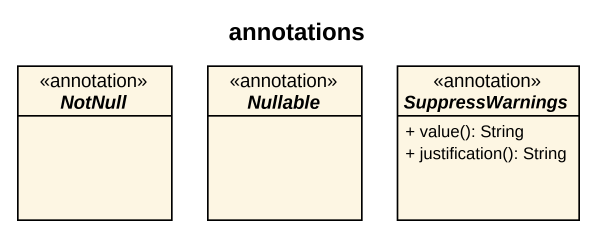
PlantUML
@startuml
title annotations
hide circle
hide empty members
skinparam classAttributeIconSize 0
interface NotNull <<annotation>>
interface Nullable <<annotation>>
interface SuppressWarnings <<annotation>> {
  + value(): String
  + justification(): String
}
@enduml
